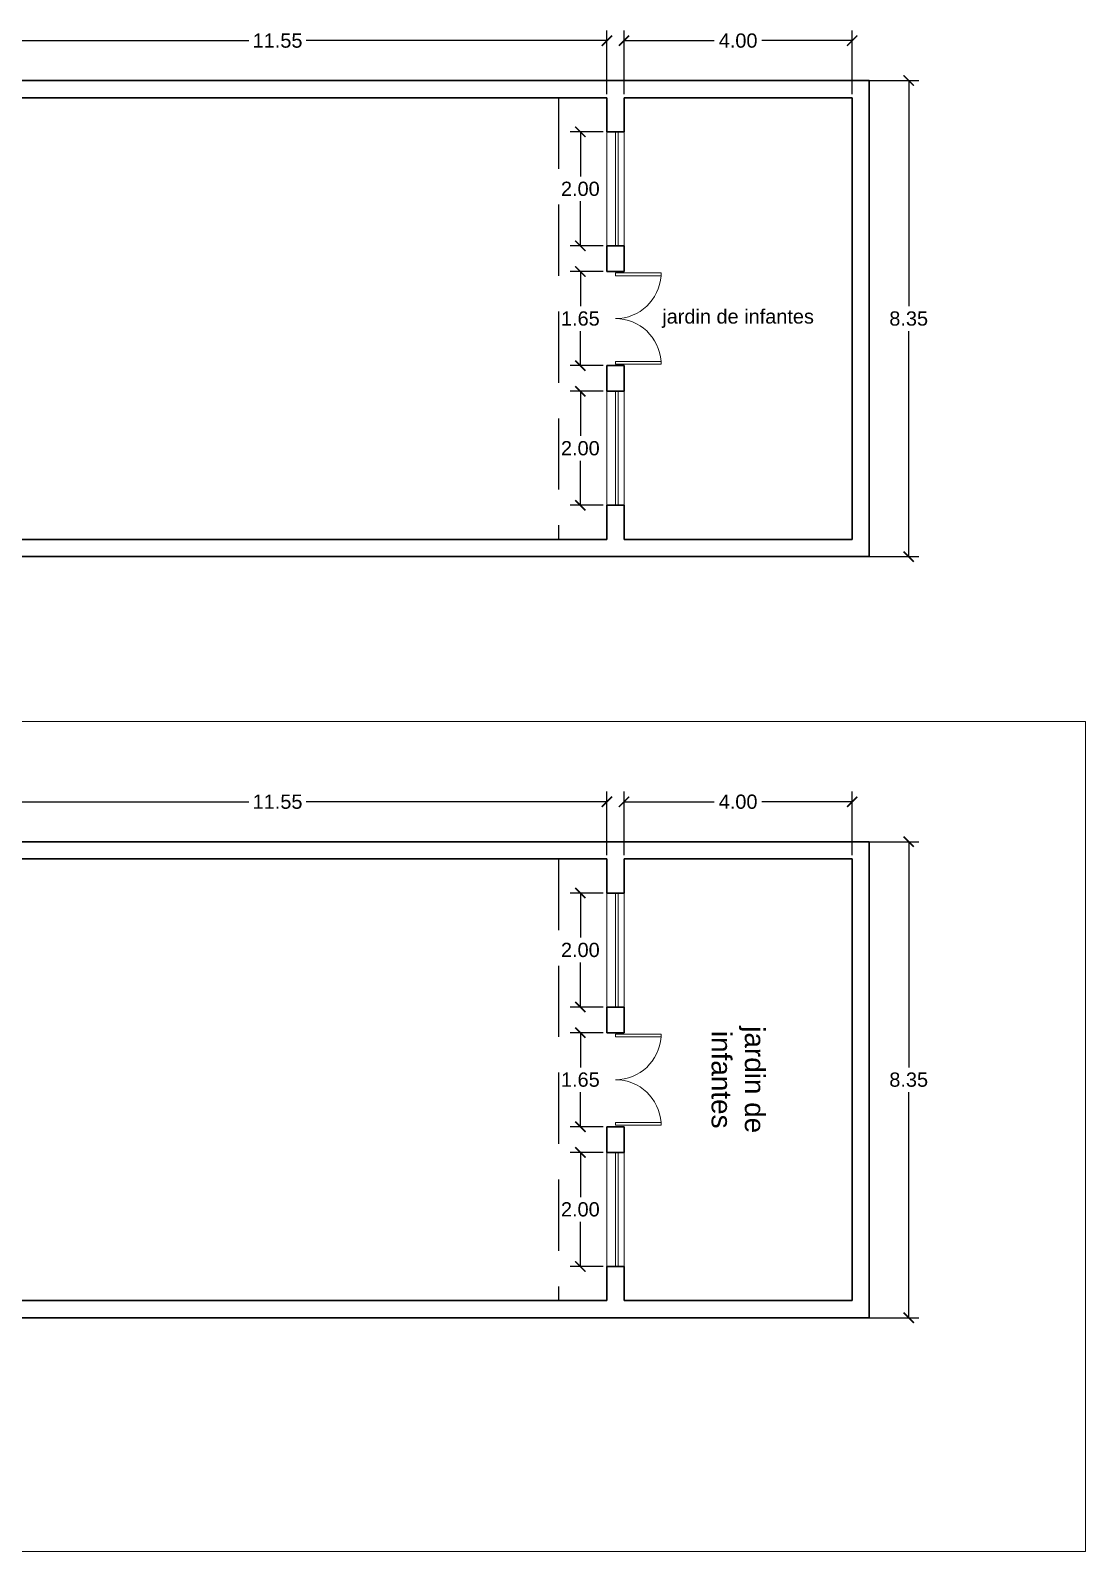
# Model space of a CAD drawing. Header units: millimetres. Extents: x 461.5 to 558.8, y 615.3 to 694.8.
# Drawn here: x 540.27 to 558.77, y 643.94 to 670.62 of the extents above; entities that cross this region are included whole.
import ezdxf

# ---------------------------------------------------------------- set-up
doc = ezdxf.new("R2010")
doc.units = ezdxf.units.MM
doc.header["$LTSCALE"] = 5
doc.linetypes.add('HIDDEN', pattern=[0.375, 0.25, -0.125])
doc.layers.get('0').update_dxf_attribs({"lineweight": 0})
doc.layers.get('Defpoints').update_dxf_attribs({"lineweight": 0})
for name, color, linetype, lineweight in [('aberturas', 37, 'Continuous', 5), ('barrido', 36, 'Continuous', 5), ('Cotas', 251, 'Continuous', 15), ('muros', 81, 'Continuous', 30), ('proyecciones', 23, 'HIDDEN', 25), ('referencias', 135, 'Continuous', 18)]:
    doc.layers.add(name, color=color, linetype=linetype, lineweight=lineweight)
doc.layers.get('0').freeze()
doc.styles.get("Standard").update_dxf_attribs({"font": 'arial.ttf'})
doc.dimstyles.get("Standard").update_dxf_attribs({"dimtxt": 0.18, "dimasz": 0.18, "dimexe": 0.18, "dimexo": 0.0625, "dimgap": 0.09, "dimtad": 0, "dimtih": 1, "dimtoh": 1, "dimzin": 0, "dimdsep": 46, "dimtxsty": 'Standard', "dimblk": 'DOTSMALL', "dimcen": 0.09, "dimse1": 1, "dimse2": 1, "dimadec": 0, "dimazin": 0, "dimtfac": 1, "dimtofl": 0, "dimtmove": 0, "dimatfit": 3, "dimldrblk": 'DOTSMALL', "dimfxl": 1, "dimtolj": 1, "dimtzin": 0, "dimarcsym": 0})

# ---------------------------------------------------------------- blocks, each defined once
blk = doc.blocks.new('_ArchTick')
at = {"color": 0, "linetype": 'ByBlock', "const_width": 0.15}
blk.add_lwpolyline([(-0.5, -0.5), (0.5, 0.5)], dxfattribs=at)
blk = doc.blocks.new('*D6')
at = {"layer": 'Cotas', "color": 0, "lineweight": -2, "transparency": 16777216}
for p, q in [((554.741, 656.395), (555.85, 656.395)), ((555.67, 656.395), (555.67, 652.437)), ((555.67, 648.045), (555.67, 652.002)), ((554.741, 648.045), (555.85, 648.045))]:
    blk.add_line(p, q, dxfattribs=at)
at = {"layer": 'Defpoints', "color": 0, "transparency": 16777216}
for p in [(554.679, 656.395), (554.679, 648.045), (555.67, 648.045)]:
    blk.add_point(p, dxfattribs=at)
at = {"layer": 'Cotas', "color": 0, "lineweight": -2, "transparency": 16777216, "xscale": 0.18, "yscale": 0.18, "zscale": 0.18}
for p, rotation in [((555.67, 656.395), 90), ((555.67, 648.045), 270)]:
    blk.add_blockref('_ArchTick', p, dxfattribs=dict(at, rotation=rotation))
at = {"layer": 'Cotas', "color": 0, "transparency": 16777216, "insert": (555.67, 652.22), "char_height": 0.25, "attachment_point": 5}
blk.add_mtext('\\A1;8.35', dxfattribs=at)
blk = doc.blocks.new('_DotSmall')
at = {"color": 0, "linetype": 'ByBlock', "const_width": 0.5}
blk.add_lwpolyline([(-0.0625, 0, 1), (0.0625, 0, 1)], format="xyb", close=True, dxfattribs=at)
blk = doc.blocks.new('*D7')
at = {"layer": 'Cotas', "color": 0, "lineweight": -2, "transparency": 16777216}
for p, q in [((550.679, 656.157), (550.679, 657.275)), ((554.679, 656.157), (554.679, 657.275)), ((550.679, 657.095), (552.259, 657.095)), ((554.679, 657.095), (553.098, 657.095))]:
    blk.add_line(p, q, dxfattribs=at)
at = {"layer": 'Defpoints', "color": 0, "transparency": 16777216}
for p in [(550.679, 657.095), (550.679, 656.095), (554.679, 656.095)]:
    blk.add_point(p, dxfattribs=at)
at = {"layer": 'Cotas', "color": 0, "lineweight": -2, "transparency": 16777216, "xscale": 0.18, "yscale": 0.18, "zscale": 0.18, "rotation": 180}
blk.add_blockref('_ArchTick', (550.679, 657.095), dxfattribs=at)
at = {"layer": 'Cotas', "color": 0, "lineweight": -2, "transparency": 16777216, "xscale": 0.18, "yscale": 0.18, "zscale": 0.18}
blk.add_blockref('_ArchTick', (554.679, 657.095), dxfattribs=at)
at = {"layer": 'Cotas', "color": 0, "transparency": 16777216, "insert": (552.679, 657.095), "char_height": 0.25, "attachment_point": 5}
blk.add_mtext('\\A1;4.00', dxfattribs=at)
blk = doc.blocks.new('*D8')
at = {"layer": 'Cotas', "color": 0, "lineweight": -2, "transparency": 16777216}
for p, q in [((538.829, 656.157), (538.829, 657.275)), ((550.379, 656.157), (550.379, 657.275)), ((538.829, 657.095), (544.103, 657.095)), ((550.379, 657.095), (545.105, 657.095))]:
    blk.add_line(p, q, dxfattribs=at)
at = {"layer": 'Defpoints', "color": 0, "transparency": 16777216}
for p in [(538.829, 657.095), (538.829, 656.095), (550.379, 656.095)]:
    blk.add_point(p, dxfattribs=at)
at = {"layer": 'Cotas', "color": 0, "lineweight": -2, "transparency": 16777216, "xscale": 0.18, "yscale": 0.18, "zscale": 0.18, "rotation": 180}
blk.add_blockref('_ArchTick', (538.829, 657.095), dxfattribs=at)
at = {"layer": 'Cotas', "color": 0, "lineweight": -2, "transparency": 16777216, "xscale": 0.18, "yscale": 0.18, "zscale": 0.18}
blk.add_blockref('_ArchTick', (550.379, 657.095), dxfattribs=at)
at = {"layer": 'Cotas', "color": 0, "transparency": 16777216, "insert": (544.604, 657.095), "char_height": 0.25, "attachment_point": 5}
blk.add_mtext('\\A1;11.55', dxfattribs=at)
blk = doc.blocks.new('*D9')
at = {"layer": 'Cotas', "color": 0, "lineweight": -2, "transparency": 16777216}
for p, q in [((550.316, 655.495), (549.733, 655.495)), ((549.913, 655.495), (549.913, 654.712)), ((549.913, 653.495), (549.913, 654.277)), ((550.316, 653.495), (549.733, 653.495))]:
    blk.add_line(p, q, dxfattribs=at)
at = {"layer": 'Defpoints', "color": 0, "transparency": 16777216}
for p in [(550.379, 655.495), (549.913, 653.495), (550.379, 653.495)]:
    blk.add_point(p, dxfattribs=at)
at = {"layer": 'Cotas', "color": 0, "lineweight": -2, "transparency": 16777216, "xscale": 0.18, "yscale": 0.18, "zscale": 0.18}
for p, rotation in [((549.913, 655.495), 90), ((549.913, 653.495), 270)]:
    blk.add_blockref('_ArchTick', p, dxfattribs=dict(at, rotation=rotation))
at = {"layer": 'Cotas', "color": 0, "transparency": 16777216, "insert": (549.913, 654.495), "char_height": 0.25, "attachment_point": 5}
blk.add_mtext('\\A1;2.00', dxfattribs=at)
blk = doc.blocks.new('*D10')
at = {"layer": 'Cotas', "color": 0, "lineweight": -2, "transparency": 16777216}
for p, q in [((550.316, 650.945), (549.733, 650.945)), ((549.913, 650.945), (549.913, 650.162)), ((549.913, 648.945), (549.913, 649.727)), ((550.316, 648.945), (549.733, 648.945))]:
    blk.add_line(p, q, dxfattribs=at)
at = {"layer": 'Defpoints', "color": 0, "transparency": 16777216}
for p in [(550.379, 650.945), (549.913, 648.945), (550.379, 648.945)]:
    blk.add_point(p, dxfattribs=at)
at = {"layer": 'Cotas', "color": 0, "lineweight": -2, "transparency": 16777216, "xscale": 0.18, "yscale": 0.18, "zscale": 0.18}
for p, rotation in [((549.913, 650.945), 90), ((549.913, 648.945), 270)]:
    blk.add_blockref('_ArchTick', p, dxfattribs=dict(at, rotation=rotation))
at = {"layer": 'Cotas', "color": 0, "transparency": 16777216, "insert": (549.913, 649.945), "char_height": 0.25, "attachment_point": 5}
blk.add_mtext('\\A1;2.00', dxfattribs=at)
blk = doc.blocks.new('*D11')
at = {"layer": 'Cotas', "color": 0, "lineweight": -2, "transparency": 16777216}
for p, q in [((550.316, 653.045), (549.733, 653.045)), ((549.913, 653.045), (549.913, 652.437)), ((549.913, 651.395), (549.913, 652.002)), ((550.316, 651.395), (549.733, 651.395))]:
    blk.add_line(p, q, dxfattribs=at)
at = {"layer": 'Defpoints', "color": 0, "transparency": 16777216}
for p in [(550.379, 653.045), (549.913, 651.395), (550.379, 651.395)]:
    blk.add_point(p, dxfattribs=at)
at = {"layer": 'Cotas', "color": 0, "lineweight": -2, "transparency": 16777216, "xscale": 0.18, "yscale": 0.18, "zscale": 0.18}
for p, rotation in [((549.913, 653.045), 90), ((549.913, 651.395), 270)]:
    blk.add_blockref('_ArchTick', p, dxfattribs=dict(at, rotation=rotation))
at = {"layer": 'Cotas', "color": 0, "transparency": 16777216, "insert": (549.913, 652.22), "char_height": 0.25, "attachment_point": 5}
blk.add_mtext('\\A1;1.65', dxfattribs=at)
blk = doc.blocks.new('*D48')
at = {"layer": 'Cotas', "color": 0, "lineweight": -2, "transparency": 16777216}
for p, q in [((550.316, 666.395), (549.733, 666.395)), ((549.913, 666.395), (549.913, 665.787)), ((549.913, 664.745), (549.913, 665.352)), ((550.316, 664.745), (549.733, 664.745))]:
    blk.add_line(p, q, dxfattribs=at)
at = {"layer": 'Defpoints', "color": 0, "transparency": 16777216}
for p in [(550.379, 666.395), (549.913, 664.745), (550.379, 664.745)]:
    blk.add_point(p, dxfattribs=at)
at = {"layer": 'Cotas', "color": 0, "lineweight": -2, "transparency": 16777216, "xscale": 0.18, "yscale": 0.18, "zscale": 0.18}
for p, rotation in [((549.913, 666.395), 90), ((549.913, 664.745), 270)]:
    blk.add_blockref('_ArchTick', p, dxfattribs=dict(at, rotation=rotation))
at = {"layer": 'Cotas', "color": 0, "transparency": 16777216, "insert": (549.913, 665.57), "char_height": 0.25, "attachment_point": 5}
blk.add_mtext('\\A1;1.65', dxfattribs=at)
blk = doc.blocks.new('*D43')
at = {"layer": 'Cotas', "color": 0, "lineweight": -2, "transparency": 16777216}
for p, q in [((550.316, 664.295), (549.733, 664.295)), ((549.913, 664.295), (549.913, 663.512)), ((549.913, 662.295), (549.913, 663.077)), ((550.316, 662.295), (549.733, 662.295))]:
    blk.add_line(p, q, dxfattribs=at)
at = {"layer": 'Defpoints', "color": 0, "transparency": 16777216}
for p in [(550.379, 664.295), (549.913, 662.295), (550.379, 662.295)]:
    blk.add_point(p, dxfattribs=at)
at = {"layer": 'Cotas', "color": 0, "lineweight": -2, "transparency": 16777216, "xscale": 0.18, "yscale": 0.18, "zscale": 0.18}
for p, rotation in [((549.913, 664.295), 90), ((549.913, 662.295), 270)]:
    blk.add_blockref('_ArchTick', p, dxfattribs=dict(at, rotation=rotation))
at = {"layer": 'Cotas', "color": 0, "transparency": 16777216, "insert": (549.913, 663.295), "char_height": 0.25, "attachment_point": 5}
blk.add_mtext('\\A1;2.00', dxfattribs=at)
blk = doc.blocks.new('*D47')
at = {"layer": 'Cotas', "color": 0, "lineweight": -2, "transparency": 16777216}
for p, q in [((538.829, 669.507), (538.829, 670.625)), ((550.379, 669.507), (550.379, 670.625)), ((538.829, 670.445), (544.103, 670.445)), ((550.379, 670.445), (545.105, 670.445))]:
    blk.add_line(p, q, dxfattribs=at)
at = {"layer": 'Defpoints', "color": 0, "transparency": 16777216}
for p in [(538.829, 670.445), (538.829, 669.445), (550.379, 669.445)]:
    blk.add_point(p, dxfattribs=at)
at = {"layer": 'Cotas', "color": 0, "lineweight": -2, "transparency": 16777216, "xscale": 0.18, "yscale": 0.18, "zscale": 0.18, "rotation": 180}
blk.add_blockref('_ArchTick', (538.829, 670.445), dxfattribs=at)
at = {"layer": 'Cotas', "color": 0, "lineweight": -2, "transparency": 16777216, "xscale": 0.18, "yscale": 0.18, "zscale": 0.18}
blk.add_blockref('_ArchTick', (550.379, 670.445), dxfattribs=at)
at = {"layer": 'Cotas', "color": 0, "transparency": 16777216, "insert": (544.604, 670.445), "char_height": 0.25, "attachment_point": 5}
blk.add_mtext('\\A1;11.55', dxfattribs=at)
blk = doc.blocks.new('*D46')
at = {"layer": 'Cotas', "color": 0, "lineweight": -2, "transparency": 16777216}
for p, q in [((550.679, 669.507), (550.679, 670.625)), ((554.679, 669.507), (554.679, 670.625)), ((550.679, 670.445), (552.259, 670.445)), ((554.679, 670.445), (553.098, 670.445))]:
    blk.add_line(p, q, dxfattribs=at)
at = {"layer": 'Defpoints', "color": 0, "transparency": 16777216}
for p in [(550.679, 670.445), (550.679, 669.445), (554.679, 669.445)]:
    blk.add_point(p, dxfattribs=at)
at = {"layer": 'Cotas', "color": 0, "lineweight": -2, "transparency": 16777216, "xscale": 0.18, "yscale": 0.18, "zscale": 0.18, "rotation": 180}
blk.add_blockref('_ArchTick', (550.679, 670.445), dxfattribs=at)
at = {"layer": 'Cotas', "color": 0, "lineweight": -2, "transparency": 16777216, "xscale": 0.18, "yscale": 0.18, "zscale": 0.18}
blk.add_blockref('_ArchTick', (554.679, 670.445), dxfattribs=at)
at = {"layer": 'Cotas', "color": 0, "transparency": 16777216, "insert": (552.679, 670.445), "char_height": 0.25, "attachment_point": 5}
blk.add_mtext('\\A1;4.00', dxfattribs=at)
blk = doc.blocks.new('*D42')
at = {"layer": 'Cotas', "color": 0, "lineweight": -2, "transparency": 16777216}
for p, q in [((554.741, 669.745), (555.85, 669.745)), ((555.67, 669.745), (555.67, 665.787)), ((555.67, 661.395), (555.67, 665.352)), ((554.741, 661.395), (555.85, 661.395))]:
    blk.add_line(p, q, dxfattribs=at)
at = {"layer": 'Defpoints', "color": 0, "transparency": 16777216}
for p in [(554.679, 669.745), (554.679, 661.395), (555.67, 661.395)]:
    blk.add_point(p, dxfattribs=at)
at = {"layer": 'Cotas', "color": 0, "lineweight": -2, "transparency": 16777216, "xscale": 0.18, "yscale": 0.18, "zscale": 0.18}
for p, rotation in [((555.67, 669.745), 90), ((555.67, 661.395), 270)]:
    blk.add_blockref('_ArchTick', p, dxfattribs=dict(at, rotation=rotation))
at = {"layer": 'Cotas', "color": 0, "transparency": 16777216, "insert": (555.67, 665.57), "char_height": 0.25, "attachment_point": 5}
blk.add_mtext('\\A1;8.35', dxfattribs=at)
blk = doc.blocks.new('*D79')
at = {"layer": 'Cotas', "color": 0, "lineweight": -2, "transparency": 16777216}
for p, q in [((550.316, 668.845), (549.733, 668.845)), ((549.913, 668.845), (549.913, 668.062)), ((549.913, 666.845), (549.913, 667.627)), ((550.316, 666.845), (549.733, 666.845))]:
    blk.add_line(p, q, dxfattribs=at)
at = {"layer": 'Defpoints', "color": 0, "transparency": 16777216}
for p in [(550.379, 668.845), (549.913, 666.845), (550.379, 666.845)]:
    blk.add_point(p, dxfattribs=at)
at = {"layer": 'Cotas', "color": 0, "lineweight": -2, "transparency": 16777216, "xscale": 0.18, "yscale": 0.18, "zscale": 0.18}
for p, rotation in [((549.913, 668.845), 90), ((549.913, 666.845), 270)]:
    blk.add_blockref('_ArchTick', p, dxfattribs=dict(at, rotation=rotation))
at = {"layer": 'Cotas', "color": 0, "transparency": 16777216, "insert": (549.913, 667.845), "char_height": 0.25, "attachment_point": 5}
blk.add_mtext('\\A1;2.00', dxfattribs=at)

msp = doc.modelspace()

# ---------------------------------------------------------------- linework, layer by layer
at = {"layer": 'aberturas'}
for p, q in [((550.379, 666.845), (550.379, 668.845)), ((550.679, 666.845), (550.679, 668.845)), ((550.379, 664.295), (550.379, 662.295)), ((550.679, 664.295), (550.679, 662.295)), ((550.379, 655.495), (550.379, 653.495)), ((550.679, 655.495), (550.679, 653.495)), ((550.379, 650.945), (550.379, 648.945)), ((550.679, 650.945), (550.679, 648.945))]:
    msp.add_line(p, q, dxfattribs=at)
for points in [[(550.529, 666.37), (550.529, 666.32), (551.329, 666.32), (551.329, 666.37)], [(550.529, 664.77), (550.529, 664.82), (551.329, 664.82), (551.329, 664.77)], [(550.529, 653.02), (550.529, 652.97), (551.329, 652.97), (551.329, 653.02)], [(550.529, 651.42), (550.529, 651.47), (551.329, 651.47), (551.329, 651.42)]]:
    msp.add_lwpolyline(points, close=True, dxfattribs=at)
at = {"layer": 'barrido'}
for p, q in [((550.529, 666.845), (550.529, 668.845)), ((550.579, 666.845), (550.579, 668.845)), ((550.529, 664.295), (550.529, 662.295)), ((550.579, 664.295), (550.579, 662.295)), ((550.529, 655.495), (550.529, 653.495)), ((550.579, 655.495), (550.579, 653.495)), ((550.529, 650.945), (550.529, 648.945)), ((550.579, 650.945), (550.579, 648.945))]:
    msp.add_line(p, q, dxfattribs=at)
for centre, start, end in [((550.527, 666.373), 270.0883, 356.2165), ((550.527, 664.767), 3.7835, 89.9117), ((550.527, 653.023), 270.0883, 356.2165), ((550.527, 651.417), 3.7835, 89.9117)]:
    msp.add_arc(centre, 0.803, start, end, dxfattribs=at)
at = {"layer": 'Defpoints', "color": 1}
msp.add_lwpolyline([(477.797, 658.504), (558.771, 658.504), (558.771, 643.944), (477.797, 643.944)], close=True, dxfattribs=at)
at = {"layer": 'muros'}
for p, q in [((554.979, 669.745), (483.079, 669.745)), ((554.979, 669.745), (554.979, 661.395)), ((550.379, 669.445), (490.579, 669.445)), ((550.379, 668.845), (550.379, 669.445)), ((554.679, 669.445), (550.679, 669.445)), ((550.679, 668.845), (550.679, 669.445)), ((554.679, 669.445), (554.679, 661.695)), ((550.679, 668.845), (550.379, 668.845)), ((550.379, 666.845), (550.379, 666.395)), ((550.679, 666.845), (550.379, 666.845)), ((550.679, 666.845), (550.679, 666.395)), ((550.679, 666.395), (550.379, 666.395)), ((550.379, 664.745), (550.379, 664.295)), ((550.679, 664.745), (550.379, 664.745)), ((550.679, 664.745), (550.679, 664.295)), ((550.679, 664.295), (550.379, 664.295)), ((550.379, 662.295), (550.379, 661.695)), ((550.679, 662.295), (550.379, 662.295)), ((550.679, 662.295), (550.679, 661.695)), ((550.379, 661.695), (538.829, 661.695)), ((554.679, 661.695), (550.679, 661.695)), ((554.979, 661.395), (483.079, 661.395)), ((554.979, 656.395), (483.079, 656.395)), ((554.979, 656.395), (554.979, 648.045)), ((550.379, 656.095), (538.829, 656.095)), ((550.379, 656.095), (550.379, 655.495)), ((554.679, 656.095), (550.679, 656.095)), ((550.679, 656.095), (550.679, 655.495)), ((554.679, 656.095), (554.679, 648.345)), ((550.679, 655.495), (550.379, 655.495)), ((550.679, 653.495), (550.379, 653.495)), ((550.379, 653.495), (550.379, 653.045)), ((550.679, 653.495), (550.679, 653.045)), ((550.679, 653.045), (550.379, 653.045)), ((550.679, 651.395), (550.379, 651.395)), ((550.379, 651.395), (550.379, 650.945)), ((550.679, 651.395), (550.679, 650.945)), ((550.679, 650.945), (550.379, 650.945)), ((550.679, 648.945), (550.379, 648.945)), ((550.379, 648.945), (550.379, 648.345)), ((550.679, 648.945), (550.679, 648.345)), ((550.379, 648.345), (538.829, 648.345)), ((554.679, 648.345), (550.679, 648.345)), ((554.979, 648.045), (483.079, 648.045))]:
    msp.add_line(p, q, dxfattribs=at)
at = {"layer": 'proyecciones'}
for p, q in [((549.529, 669.445), (549.529, 661.695)), ((549.529, 656.095), (549.529, 648.345))]:
    msp.add_line(p, q, dxfattribs=at)

# ---------------------------------------------------------------- texts
at = {"layer": 'referencias', "insert": (552.679, 665.57), "char_height": 0.25, "width": 2.75026, "attachment_point": 5}
msp.add_mtext('jardin de infantes', dxfattribs=at)
at = {"layer": 'referencias', "insert": (552.679, 652.22), "char_height": 0.35, "width": 2.75026, "attachment_point": 5, "rotation": 270}
msp.add_mtext('jardin de infantes', dxfattribs=at)

# ---------------------------------------------------------------- dimensions: what is measured, and where the dimension line sits
at = {"layer": 'Cotas'}
for base, p1, p2, picture, middle in [((538.829, 670.445), (550.379, 669.445), (538.829, 669.445), '*D47', (544.604, 670.445)), ((550.679, 670.445), (554.679, 669.445), (550.679, 669.445), '*D46', (552.679, 670.445)), ((538.829, 657.095), (550.379, 656.095), (538.829, 656.095), '*D8', (544.604, 657.095)), ((550.679, 657.095), (554.679, 656.095), (550.679, 656.095), '*D7', (552.679, 657.095))]:
    dim = msp.add_linear_dim(base=base, p1=p1, p2=p2, dimstyle='Standard', override={"dimtxt": 0.25, "dimblk1": 'ArchTick', "dimblk2": 'ArchTick', "dimsah": 1, "dimse1": 0, "dimse2": 0}, dxfattribs=at)
    dim.commit()
    dim.dimension.update_dxf_attribs({"geometry": picture, "text_midpoint": middle})
for base, p1, p2, override, picture, middle in [((555.67, 661.395), (554.679, 669.745), (554.679, 661.395), {"dimtxt": 0.25, "dimblk1": 'ArchTick', "dimblk2": 'ArchTick', "dimsah": 1, "dimse1": 0, "dimse2": 0, "dimatfit": 3}, '*D42', (555.67, 665.57)), ((549.913, 666.845), (550.379, 668.845), (550.379, 666.845), {"dimtxt": 0.25, "dimblk1": 'ArchTick', "dimblk2": 'ArchTick', "dimsah": 1, "dimse1": 0, "dimse2": 0}, '*D79', (549.913, 667.845)), ((549.913, 664.745), (550.379, 666.395), (550.379, 664.745), {"dimtxt": 0.25, "dimblk1": 'ArchTick', "dimblk2": 'ArchTick', "dimsah": 1, "dimse1": 0, "dimse2": 0}, '*D48', (549.913, 665.57)), ((549.913, 662.295), (550.379, 664.295), (550.379, 662.295), {"dimtxt": 0.25, "dimblk1": 'ArchTick', "dimblk2": 'ArchTick', "dimsah": 1, "dimse1": 0, "dimse2": 0}, '*D43', (549.913, 663.295)), ((555.67, 648.045), (554.679, 656.395), (554.679, 648.045), {"dimtxt": 0.25, "dimblk1": 'ArchTick', "dimblk2": 'ArchTick', "dimsah": 1, "dimse1": 0, "dimse2": 0, "dimatfit": 3}, '*D6', (555.67, 652.22)), ((549.913, 653.495), (550.379, 655.495), (550.379, 653.495), {"dimtxt": 0.25, "dimblk1": 'ArchTick', "dimblk2": 'ArchTick', "dimsah": 1, "dimse1": 0, "dimse2": 0}, '*D9', (549.913, 654.495)), ((549.913, 651.395), (550.379, 653.045), (550.379, 651.395), {"dimtxt": 0.25, "dimblk1": 'ArchTick', "dimblk2": 'ArchTick', "dimsah": 1, "dimse1": 0, "dimse2": 0}, '*D11', (549.913, 652.22)), ((549.913, 648.945), (550.379, 650.945), (550.379, 648.945), {"dimtxt": 0.25, "dimblk1": 'ArchTick', "dimblk2": 'ArchTick', "dimsah": 1, "dimse1": 0, "dimse2": 0}, '*D10', (549.913, 649.945))]:
    dim = msp.add_linear_dim(base=base, p1=p1, p2=p2, angle=270, dimstyle='Standard', override=override, dxfattribs=at)
    dim.commit()
    dim.dimension.update_dxf_attribs({"geometry": picture, "text_midpoint": middle})

doc.saveas('drawing.dxf')
